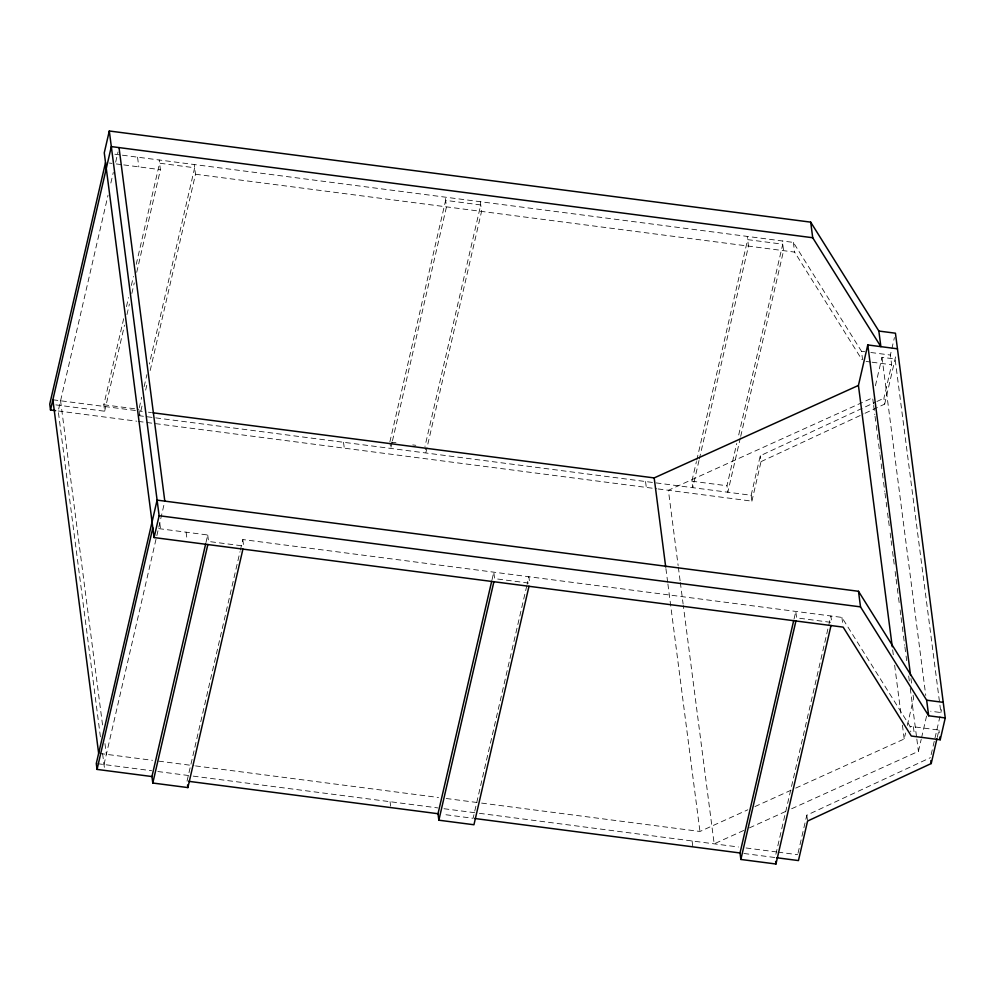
<?xml version="1.0" encoding="UTF-8"?>
<svg xmlns="http://www.w3.org/2000/svg" width="995" height="995" viewBox="0 0 995 995"><rect width="100%" height="100%" fill="white"/><g stroke="black" fill="none" stroke-linecap="round" stroke-linejoin="round"><path stroke-width="0.75" stroke-dasharray="4.97 3.73" d="M100.42 736.86L58.22 410.985L108.057 195.132M110.843 183.043L113.293 172.458M115.669 162.148L118.019 151.949M55.844 404.89L104.649 411.233L103.816 404.766L123.678 318.711M126.465 306.634L128.554 297.567M131.34 285.49L133.442 276.436M136.228 264.359L159.573 163.205L194.659 167.769L149.349 364.033M104.649 411.233L124.512 325.178M126.95 314.607L129.4 304.047M131.837 293.475L134.275 282.903M136.713 272.344L160.419 169.672L159.163 159.971M139.25 407.813L141.688 397.241M144.126 386.669L146.912 374.593M658.081 488.943L751.909 501.144L751.15 495.261L139.735 415.798L142.521 403.721M145.656 390.127L147.397 382.577M150.195 370.501L195.505 174.237L194.249 164.523M104.002 764.533L164.474 502.587M205.977 542.536L207.719 534.987L157.956 528.519M187.035 781.112L240.019 551.628M240.367 550.123L242.805 539.551L841.894 617.41L910.052 726.313L910.773 731.86M389.866 441.942L445.636 200.381L480.722 204.945L424.952 446.494M392.105 442.377L390.712 448.409L390.04 443.235M392.453 440.86L446.481 206.86L445.225 197.147M492.04 579.712L493.781 572.175L494.614 578.642L529.701 583.207L528.867 576.727L527.126 584.276M526.778 585.794L473.098 818.288L442.588 814.32M699 460.486L692.731 487.662L691.886 481.194L696.425 461.568M696.774 460.051L747.655 239.633L782.742 244.198L738.128 437.439M699.348 458.981L748.489 246.101L747.233 236.4M740.355 437.875L727.818 492.226L726.972 485.747L736.735 443.484M740.703 436.37L783.575 250.665L782.319 240.952M751.15 495.261L760.267 455.747L875.488 402.142M751.909 501.144L761.026 461.63L760.267 455.747M794.06 618.965L795.801 611.415L796.634 617.895L831.721 622.46L830.887 615.98L775.117 857.541L743.078 853.374M875.413 385.799L881.993 357.304L895.09 359.008L940.872 712.544L930.686 711.226M865.003 413.261L884.679 404.107L883.921 398.224L891.644 364.755L890.388 355.041L894.418 337.566M884.679 404.107L896.109 354.63M798.027 853.225L806.808 815.179L930.462 757.655M795.739 788.102L904.206 738.986L905.587 732.979M907.316 725.479L913.547 698.478L912.751 692.333M791.647 808.748L918.422 751.337L921.196 739.347M921.532 737.842L926.731 715.343M931.158 754.645L934.628 739.608M934.977 738.103L941.544 709.634M937.265 737.345L938.944 730.069L910.052 726.313M876.893 401.495L883.921 398.224M761.026 461.63L863.61 413.92M481.58 803.089L699.958 831.472L747.842 809.781M754.894 806.597L794.333 788.736M743.75 830.439L714.174 843.835L683.316 605.569M749.384 827.89L786.013 811.298M114.848 154.213L120.905 154.996M122.41 155.195L793.338 242.394L861.496 351.285L862.565 359.618M109.375 163.043L111.937 163.379M116.241 163.939L122.248 164.722M123.753 164.909L160.419 169.672M195.505 174.237L794.595 252.096L861.931 359.692M861.496 351.285L864.817 351.72M870.836 352.504L890.388 355.041M866.073 361.434L870.588 362.018M872.093 362.217L891.644 364.755M103.816 404.766L138.89 409.318M391.396 442.141L395.973 442.738M412.751 444.914L415.81 445.312M691.886 481.194L726.972 485.747M52.872 399.779L142.26 411.395M148.429 412.191L151.514 412.602M58.22 410.985L136.663 421.183M138.193 421.382L656.613 488.756M99.935 753.489L152.496 760.317M158.64 761.125L194.013 765.715M195.555 765.914L438.521 797.492M446.208 798.5L480.05 802.89M97.572 763.7L151.675 770.727M157.832 771.523L191.662 775.926M193.204 776.125L437.825 807.915M443.994 808.724L477.898 813.126M479.441 813.325L738.464 846.994M746.063 847.976L776.423 851.919M777.953 852.118L797.691 854.693M938.944 730.069L939.305 732.842M881.993 357.304L925.773 695.468M910.96 678.503L911.557 683.117M873.436 403.945L872.64 397.801L668.391 490.286L678.142 565.608M873.635 405.487L874.829 414.704M875.028 416.246L876.023 423.932M876.222 425.462L877.217 433.148M877.416 434.691L878.411 442.377M878.61 443.907L879.804 453.135M880.003 454.678L880.998 462.352M881.197 463.894L882.192 471.58M882.391 473.122L883.386 480.809M883.585 482.339L884.779 491.567M884.978 493.097L885.973 500.783M886.172 502.326L886.769 506.94M887.565 513.084L888.361 519.228M888.56 520.771L889.356 526.915M890.152 533.071L890.948 539.215M891.147 540.758L891.744 545.36M892.54 551.516L893.336 557.66M893.535 559.202L894.331 565.347M895.127 571.491L895.923 577.647M896.122 579.177L897.117 586.863M897.316 588.406L898.311 596.092M898.51 597.622L899.306 603.778M900.102 609.923L900.898 616.079M901.097 617.609L902.104 625.295M902.303 626.838L903.298 634.524M903.497 636.054L904.691 645.282M904.89 646.812L905.885 654.499M906.084 656.041L906.681 660.655M908.671 676.028L909.467 682.172M910.263 688.316L916.631 737.506M916.83 739.049L918.422 751.337M913.373 726.748L914.281 733.676M892.652 649.822L893.448 655.979M894.642 665.195L901.221 715.927M902.415 725.144L904.206 738.986M793.338 242.394L794.595 252.096M841.894 617.41L842.976 625.731M806.808 815.179L807.567 821.062M678.341 567.15L680.132 580.981M680.331 582.51L683.117 604.04M665.916 568.618L667.707 582.448M667.906 583.99L699.958 831.472M645.544 481.53L646.302 487.413M692.085 840.962L692.843 846.844M480.311 201.711L481.568 211.413L425.798 452.974L425.126 447.8M343.524 442.277L344.282 448.16M390.065 801.709L390.637 806.124M242.805 539.551L243.638 546.019L208.552 541.467L207.719 534.987M137.546 157.16L138.802 166.861M186.102 532.176L186.998 539.116M159.772 522.972L160.531 528.855M139.225 411.905L139.735 415.798M60.583 400.774L102.771 726.661M104.96 743.563L106.353 754.322M102.609 753.775L104.761 770.416"/><path stroke-width="1.49" d="M109.301 130.992L104.264 152.832L154.076 537.561L843.151 627.124L911.308 736.026L940.213 739.782L945.25 717.93L895.438 333.201L878.859 331.049L810.701 222.146L109.301 130.992L159.125 515.721L154.076 537.561M105.52 162.546L49.75 404.094L50.509 409.99L55.645 410.649M50.509 409.99L111.328 146.588L812.716 237.743L880.873 346.646L878.859 331.049M242.942 549.041L187.881 787.58L152.795 783.028L151.949 776.548L97.05 769.409L152.82 527.86M151.949 776.548L205.629 544.054M152.795 783.028L207.855 544.489M529.004 586.217L473.943 824.755L438.857 820.203L438.011 813.723L491.692 581.229M438.857 820.203L493.918 581.665M831.024 625.469L775.951 864.008L740.865 859.456L740.031 852.976L793.711 620.482M740.865 859.456L795.938 620.917M892.254 646.75L858.424 385.438L867.777 344.942L897.453 348.797M776.573 857.727L798.45 860.575L807.567 821.062L931.221 763.538L936.929 738.8M153.056 412.801L654.175 477.923L858.424 385.438M945.25 717.93L928.671 715.778L926.656 700.182L858.498 591.291L157.098 500.124L96.291 763.526L97.05 769.409M159.125 515.721L860.513 606.875L928.671 715.778M926.656 700.182L943.235 702.346M188.565 781.311L438.011 813.723M474.64 818.487L740.031 852.976M939.852 737.009L940.213 739.782M930.847 760.603L931.221 763.538M867.777 344.942L910.562 675.431M810.701 222.146L812.716 237.743M858.498 591.291L860.513 606.875M775.615 861.421L775.951 864.008M654.175 477.923L665.717 567.075M119.027 147.583L164.809 501.132M187.545 784.993L187.881 787.58M52.872 399.779L98.654 753.327"/></g></svg>
